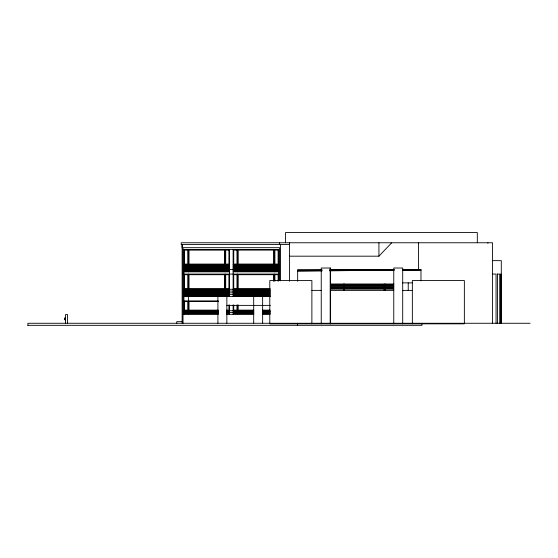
<?xml version="1.0" encoding="UTF-8"?>
<svg xmlns="http://www.w3.org/2000/svg" width="558" height="558" viewBox="0 0 558 558"><rect width="100%" height="100%" fill="white"/><g stroke="black" fill="none" stroke-linecap="round" stroke-linejoin="round"><path stroke-width="0.84" d="M289.476 256.185L378.924 256.185L391.716 242.765M297.658 271.3L321.973 270.965M329.792 270.853L394.06 269.974M402.743 269.849L420.976 269.598L420.976 280.855M321.973 270.316L297.658 270.497L321.973 270.497M329.792 270.26L394.06 269.793M402.743 269.73L420.976 269.598L402.66 269.598M289.476 244.55L181.238 244.55L181.238 242.765L492.554 242.765L492.442 323.27M182.131 245.443L182.131 245.834M182.131 245.98L182.131 247.682M183.924 249.496L278.742 249.475L278.742 280.834M492.442 260.656L501.293 260.656L501.293 323.27M183.924 264.701L229.54 264.701M233.118 264.68L278.742 264.68M233.118 266.466L278.742 266.466M183.924 266.494L229.54 266.494M183.924 268.279L229.54 268.279M233.118 268.259L278.742 268.259M229.54 269.598L233.118 269.598M321.973 269.598L297.658 269.598L297.658 281.288M329.771 269.598L394.06 269.598M183.924 270.072L229.54 270.072M233.118 270.044L278.742 270.044M329.792 270.497L394.06 270.497M402.743 270.497L420.976 270.497M183.924 271.858L229.54 271.858M233.118 271.837L278.742 271.837M183.024 274.076L278.742 274.076M492.442 274.076L496.062 274.076L496.062 323.27M497.304 274.076L499.738 274.076L499.738 323.27M402.499 282.871L412.313 282.871M330.601 283.987L393.76 283.987M330.601 284.706L393.76 284.706M330.601 285.417L393.76 285.417M330.601 286.135L393.76 286.135M330.601 287.035L393.76 287.035M330.601 287.747L393.76 287.747M330.601 288.437L393.76 288.437M270.184 288.653L238.217 288.653L238.217 274.696L273.643 274.696L273.643 281.267M330.601 289.149L393.76 289.149M183.924 289.281L270.002 289.281M270.184 289.909L238.217 289.909L238.217 290.439L270.184 290.439M311.88 290.383L321.241 290.383M330.601 290.383L393.76 290.383M402.702 290.383L412.348 290.383M183.924 291.067L270.002 291.067M270.184 291.695L238.217 291.695L238.217 292.232L270.184 292.232M183.924 292.859L270.002 292.859M270.184 293.487L238.217 293.487L238.217 294.017L270.184 294.017M183.924 294.645L270.002 294.645M270.184 295.273L238.217 295.273L238.217 295.81L270.184 295.81M183.924 296.438L270.504 296.438M183.924 300.908L218.248 300.908M218.394 301.536L189.023 301.536L189.023 310.122L218.394 310.122M226.855 305.379L270.379 305.379M226.499 310.122L228.913 310.122L228.913 304.968M253.771 310.122L238.217 310.122L238.217 304.968M262.406 310.122L270.184 310.122M183.924 310.75L218.248 310.75M226.562 310.75L253.799 310.75M262.33 310.75L270.002 310.75M218.394 311.371L189.023 311.371L189.023 311.908L218.394 311.908M226.499 311.371L228.913 311.371L228.913 311.908L226.499 311.908M253.771 311.371L238.217 311.371L238.217 311.908L253.771 311.908M262.406 311.371L270.184 311.371M262.406 311.908L270.184 311.908M183.924 312.536L218.248 312.536M226.562 312.536L253.799 312.536M262.33 312.536L270.002 312.536M218.394 313.164L189.023 313.164L189.023 313.701L218.394 313.701M226.499 313.164L228.913 313.164L228.913 313.701L226.499 313.701M253.771 313.164L238.217 313.164L238.217 313.701L253.771 313.701M262.406 313.164L270.184 313.164M262.406 313.701L270.184 313.701M183.024 314.328L218.248 314.328M226.562 314.328L253.799 314.328M262.33 314.328L270.002 314.328M65.558 317.614L65.021 317.614L65.558 317.955M65.021 318.109L65.558 318.109M65.021 318.395L65.558 318.423M65.021 318.472L65.558 318.472M65.021 318.618L65.558 318.618M65.021 318.785L65.558 318.785M65.021 318.813L65.558 318.876M65.021 319.009L65.558 319.009M65.021 319.078L65.558 319.078M65.021 319.155L65.558 319.155M65.021 319.322L65.558 319.343M65.021 319.434L65.558 319.434M65.021 319.811L65.558 319.811M182.131 321.659L176.767 321.659L176.767 323.27M530.1 323.27L27.9 323.27L27.9 325.419M27.9 325.328L421.953 325.328L421.953 323.27M501.21 323.27L501.21 274.076L500.491 274.076L500.491 323.27M497.569 274.076L497.569 323.27M487.908 242.765L487.908 243.253M477.32 242.765L477.32 232.581L285.487 232.581L285.487 242.765M418.444 242.765L418.444 269.598M412.348 323.842L412.348 280.548L464.361 280.548L464.361 323.842L269.8 323.842L269.8 280.548L311.88 280.548L311.88 323.842M408.226 282.871L408.226 290.523M402.702 323.842L402.702 268.021L393.76 268.021L393.76 323.842M385.271 283.987L385.271 290.383M384.204 283.987L384.204 290.383M378.924 242.765L378.924 256.185M344.523 283.987L344.523 290.383M343.456 283.987L343.456 290.383M330.601 323.842L330.601 268.021L321.241 268.021L321.241 323.842M330.183 268.021L330.183 323.842M297.602 323.27L297.602 325.328M289.476 242.765L289.476 281.267M280.528 244.55L280.528 280.883M279.635 242.765L279.635 244.55M279.635 280.569L279.635 247.682L183.024 247.682L183.024 323.27M278.114 281.267L278.114 274.696L274.892 274.696L274.892 281.267M274.264 249.475L274.264 271.837M274.264 274.076L274.264 280.834M262.637 296.438L262.637 323.27M253.695 296.438L253.695 323.27M237.589 249.475L237.589 271.837M237.589 274.076L237.589 296.438M237.589 305.01L237.589 314.328M236.969 304.968L236.969 310.122L233.746 310.122L233.746 304.968M233.118 249.475L233.118 296.438M233.118 305.01L233.118 314.328M229.54 249.475L229.54 296.438M229.54 305.01L229.54 314.328M226.855 296.438L226.855 323.27M225.069 249.496L225.069 271.858M225.069 274.076L225.069 296.438M217.913 296.438L217.913 323.27M188.395 249.496L188.395 271.858M188.395 274.076L188.395 314.328M183.924 249.475L183.924 314.328M182.131 244.55L182.131 323.27M67.525 323.675L67.525 314.593L65.558 314.593L65.558 323.675M65.021 318.067L65.021 319.853M187.767 250.124L184.545 250.124L184.545 264.074L187.767 264.074L187.767 250.124M224.442 250.124L189.023 250.124L189.023 264.074L224.442 264.074L224.442 250.124M228.913 250.124L225.697 250.124L225.697 264.074L228.913 264.074L228.913 250.124M236.969 250.103L233.746 250.103L233.746 264.053L236.969 264.053L236.969 250.103M273.643 250.103L238.217 250.103L238.217 264.053L273.643 264.053L273.643 250.103M278.114 250.103L274.892 250.103L274.892 264.053L278.114 264.053L278.114 250.103M236.969 265.308L233.746 265.308L233.746 265.845L236.969 265.845L236.969 265.308M273.643 265.308L238.217 265.308L238.217 265.845L273.643 265.845L273.643 265.308M278.114 265.308L274.892 265.308L274.892 265.845L278.114 265.845L278.114 265.308M187.767 265.329L184.545 265.329L184.545 265.866L187.767 265.866L187.767 265.329M224.442 265.329L189.023 265.329L189.023 265.866L224.442 265.866L224.442 265.329M228.913 265.329L225.697 265.329L225.697 265.866L228.913 265.866L228.913 265.329M187.767 267.115L184.545 267.115L184.545 267.652L187.767 267.652L187.767 267.115M224.442 267.115L189.023 267.115L189.023 267.652L224.442 267.652L224.442 267.115M228.913 267.115L225.697 267.115L225.697 267.652L228.913 267.652L228.913 267.115M236.969 267.094L233.746 267.094L233.746 267.631L236.969 267.631L236.969 267.094M273.643 267.094L238.217 267.094L238.217 267.631L273.643 267.631L273.643 267.094M278.114 267.094L274.892 267.094L274.892 267.631L278.114 267.631L278.114 267.094M187.767 268.907L184.545 268.907L184.545 269.444L187.767 269.444L187.767 268.907M224.442 268.907L189.023 268.907L189.023 269.444L224.442 269.444L224.442 268.907M228.913 268.907L225.697 268.907L225.697 269.444L228.913 269.444L228.913 268.907M236.969 268.886L233.746 268.886L233.746 269.423L236.969 269.423L236.969 268.886M273.643 268.886L238.217 268.886L238.217 269.423L273.643 269.423L273.643 268.886M278.114 268.886L274.892 268.886L274.892 269.423L278.114 269.423L278.114 268.886M187.767 270.693L184.545 270.693L184.545 271.23L187.767 271.23L187.767 270.693M224.442 270.693L189.023 270.693L189.023 271.23L224.442 271.23L224.442 270.693M228.913 270.693L225.697 270.693L225.697 271.23L228.913 271.23L228.913 270.693M236.969 270.672L233.746 270.672L233.746 271.209L236.969 271.209L236.969 270.672M273.643 270.672L238.217 270.672L238.217 271.209L273.643 271.209L273.643 270.672M278.114 270.672L274.892 270.672L274.892 271.209L278.114 271.209L278.114 270.672M187.767 274.696L184.545 274.696L184.545 288.653L187.767 288.653L187.767 274.696M224.442 274.696L189.023 274.696L189.023 288.653L224.442 288.653L224.442 274.696M228.913 274.696L225.697 274.696L225.697 288.653L228.913 288.653L228.913 274.696M236.969 274.696L233.746 274.696L233.746 288.653L236.969 288.653L236.969 274.696M187.767 289.909L184.545 289.909L184.545 290.439L187.767 290.439L187.767 289.909M224.442 289.909L189.023 289.909L189.023 290.439L224.442 290.439L224.442 289.909M228.913 289.909L225.697 289.909L225.697 290.439L228.913 290.439L228.913 289.909M236.969 289.909L233.746 289.909L233.746 290.439L236.969 290.439L236.969 289.909M187.767 291.695L184.545 291.695L184.545 292.232L187.767 292.232L187.767 291.695M224.442 291.695L189.023 291.695L189.023 292.232L224.442 292.232L224.442 291.695M228.913 291.695L225.697 291.695L225.697 292.232L228.913 292.232L228.913 291.695M236.969 291.695L233.746 291.695L233.746 292.232L236.969 292.232L236.969 291.695M187.767 293.487L184.545 293.487L184.545 294.017L187.767 294.017L187.767 293.487M224.442 293.487L189.023 293.487L189.023 294.017L224.442 294.017L224.442 293.487M228.913 293.487L225.697 293.487L225.697 294.017L228.913 294.017L228.913 293.487M236.969 293.487L233.746 293.487L233.746 294.017L236.969 294.017L236.969 293.487M187.767 295.273L184.545 295.273L184.545 295.81L187.767 295.81L187.767 295.273M224.442 295.273L189.023 295.273L189.023 295.81L224.442 295.81L224.442 295.273M228.913 295.273L225.697 295.273L225.697 295.81L228.913 295.81L228.913 295.273M236.969 295.273L233.746 295.273L233.746 295.81L236.969 295.81L236.969 295.273M187.767 301.536L184.545 301.536L184.545 310.122L187.767 310.122L187.767 301.536M187.767 311.371L184.545 311.371L184.545 311.908L187.767 311.908L187.767 311.371M236.969 311.371L233.746 311.371L233.746 311.908L236.969 311.908L236.969 311.371M187.767 313.164L184.545 313.164L184.545 313.701L187.767 313.701L187.767 313.164M236.969 313.164L233.746 313.164L233.746 313.701L236.969 313.701L236.969 313.164"/></g></svg>
